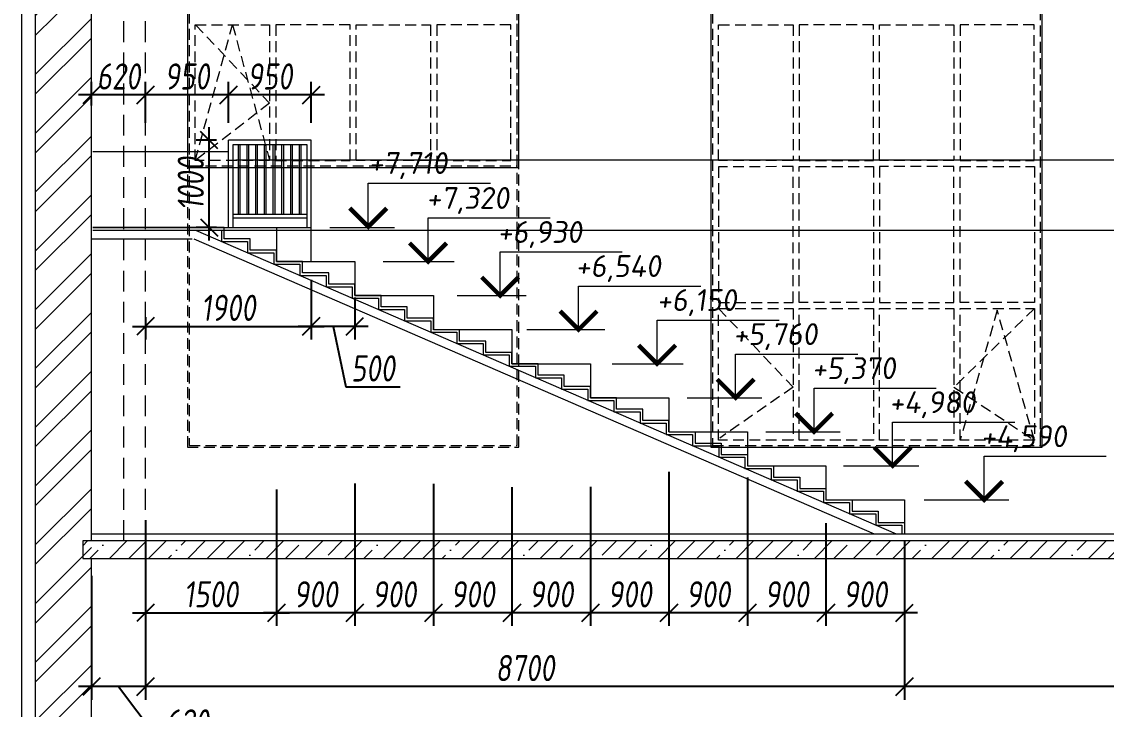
# Model space of a CAD drawing. Header units: millimetres. Extents: x 0 to 9483559, y -180456 to 305735.
# Drawn here: x 605542 to 617976, y 7117 to 14994 of the extents above; entities that cross this region are included whole.
import ezdxf
from ezdxf.enums import TextEntityAlignment as Align

# ---------------------------------------------------------------- set-up
doc = ezdxf.new("R2010")
doc.units = ezdxf.units.MM
for name, pattern in [('01_base$0$DASHED2', [0.375, 0.25, -0.125]), ('CONTI', [0]), ('HIDDEN2', [4.7625, 3.175, -1.5875])]:
    doc.linetypes.add(name, pattern=pattern)
for name, color, linetype in [('EI_DIMS_DETAIL', 7, 'Continuous'), ('PDF _0', 7, 'Continuous'), ('АР_Перегородки кирпич', 34, 'Continuous'), ('ТХ_мебель передв', 251, 'Continuous')]:
    doc.layers.add(name, color=color, linetype=linetype)
doc.layers.add('АР_лестницы', color=7, linetype='Continuous', lineweight=15, true_color=0xff24ff)
for name, color, linetype, lineweight in [('АР_Отметки', 7, 'Continuous', 5), ('АР_Сущ Несущая стена', 250, 'Continuous', 50), ('АР_Штриховка монолит', 29, 'Continuous', 9)]:
    doc.layers.add(name, color=color, linetype=linetype, lineweight=lineweight)
doc.styles.add('GOST 2.304', font='CS_Gost2304.shx')
doc.styles.add('Архитектурный', font='isocpeur.ttf', dxfattribs={"oblique": 8})
doc.styles.add('Архитектурный размер', font='isocpeur.ttf', dxfattribs={"width": 0.8, "oblique": 8})
doc.styles.add('ГОСТ 2.304', font='CS_Gost2304.shx', dxfattribs={"oblique": 10})
doc.dimstyles.new('KK 100', dxfattribs={"dimscale": 100, "dimtxt": 3, "dimasz": 2, "dimexe": 1.5, "dimexo": 2, "dimtad": 1, "dimdec": 0, "dimtxsty": 'GOST 2.304', "dimblk": 'OBLIQUE', "dimcen": 2.5, "dimdle": 1.5, "dimadec": 0, "dimazin": 0, "dimtfac": 1, "dimtdec": 0, "dimtmove": 0, "dimatfit": 3, "dimarcsym": 0})
doc.dimstyles.new('СПДС', dxfattribs={"dimscale": 100, "dimtxt": 2.5, "dimasz": 2.5, "dimexe": 2, "dimexo": 0.625, "dimgap": 1, "dimtad": 1, "dimdec": 0, "dimrnd": 5, "dimtxsty": 'ГОСТ 2.304', "dimblk": 'OBLIQUE', "dimblk1": 'OBLIQUE', "dimblk2": 'OBLIQUE', "dimcen": 2.5, "dimdle": 2, "dimadec": 0, "dimazin": 2, "dimtfac": 0.75, "dimtdec": 4, "dimtmove": 1, "dimatfit": 3, "dimfxl": 1, "dimtfill": 1, "dimtolj": 1, "dimarcsym": 1})

# ---------------------------------------------------------------- blocks, each defined once
blk = doc.blocks.new('BL034')
at = {"color": 0, "linetype": 'ByBlock'}
blk.add_lwpolyline([(0, 0), (0, 500), (1400, 500)], dxfattribs=at)
at = {"color": 0, "linetype": 'ByBlock', "const_width": 50}
blk.add_lwpolyline([(-212, 212), (0, 0), (212, 212)], dxfattribs=at)
at = {"color": 0, "linetype": 'ByBlock', "style": 'Архитектурный размер', "oblique": 8, "width": 0.8, "flags": 4}
blk.add_attdef('NN,NNN', text='', height=250, dxfattribs=at).set_placement((650, 700), align=Align.MIDDLE)
blk = doc.blocks.new('_Oblique')
at = {"color": 0, "linetype": 'ByBlock', "lineweight": -2}
blk.add_line((-0.5, -0.5), (0.5, 0.5), dxfattribs=at)
blk = doc.blocks.new('*D279')
at = {"layer": 'Defpoints', "color": 0, "ltscale": 100, "transparency": 16777216}
for p in [(606962, 11811), (608861, 11811), (608861, 11504)]:
    blk.add_point(p, dxfattribs=at)
at = {"layer": 'ТХ_мебель передв', "color": 0, "lineweight": -2, "ltscale": 100, "transparency": 16777216}
for p, q in [((606962, 11611), (606962, 11354)), ((608861, 11611), (608861, 11354)), ((606812, 11504), (609011, 11504))]:
    blk.add_line(p, q, dxfattribs=at)
at = {"layer": 'ТХ_мебель передв', "color": 0, "lineweight": -2, "ltscale": 100, "transparency": 16777216, "xscale": 200, "yscale": 200, "zscale": 200, "rotation": 180}
blk.add_blockref('_Oblique', (606962, 11504), dxfattribs=at)
at = {"layer": 'ТХ_мебель передв', "color": 0, "lineweight": -2, "ltscale": 100, "transparency": 16777216, "xscale": 200, "yscale": 200, "zscale": 200}
blk.add_blockref('_Oblique', (608861, 11504), dxfattribs=at)
at = {"layer": 'ТХ_мебель передв', "color": 0, "lineweight": 9, "ltscale": 100, "transparency": 16777216, "insert": (607911, 11716), "char_height": 300, "attachment_point": 5, "style": 'Архитектурный размер'}
blk.add_mtext('1900', dxfattribs=at)
blk = doc.blocks.new('*D280')
at = {"layer": 'Defpoints', "color": 0, "ltscale": 100, "transparency": 16777216}
for p in [(607692, 13636), (607974, 13636), (607974, 12636, -950)]:
    blk.add_point(p, dxfattribs=at)
at = {"layer": 'ТХ_мебель передв', "color": 0, "lineweight": -2, "ltscale": 100, "transparency": 16777216}
for p, q in [((607692, 12486), (607692, 13786)), ((607774, 13636), (607542, 13636)), ((607774, 12636), (607542, 12636))]:
    blk.add_line(p, q, dxfattribs=at)
at = {"layer": 'ТХ_мебель передв', "color": 0, "lineweight": -2, "ltscale": 100, "transparency": 16777216, "xscale": 200, "yscale": 200, "zscale": 200}
for p, rotation in [((607692, 13636), 90), ((607692, 12636), 270)]:
    blk.add_blockref('_Oblique', p, dxfattribs=dict(at, rotation=rotation))
at = {"layer": 'ТХ_мебель передв', "color": 0, "lineweight": 9, "ltscale": 100, "transparency": 16777216, "insert": (607480, 13136), "char_height": 300, "attachment_point": 5, "rotation": 90, "style": 'Архитектурный размер'}
blk.add_mtext('1000', dxfattribs=at)
blk = doc.blocks.new('*D281')
at = {"layer": 'Defpoints', "color": 0, "ltscale": 100, "transparency": 16777216}
for p in [(608861, 12236, -950), (609362, 12036), (608861, 11504)]:
    blk.add_point(p, dxfattribs=at)
at = {"layer": 'ТХ_мебель передв', "color": 0, "lineweight": -2, "ltscale": 100, "transparency": 16777216}
for p, q in [((608861, 12036), (608861, 11354)), ((609362, 11836), (609362, 11354)), ((609512, 11504), (608711, 11504)), ((609111, 11504), (609257, 10810)), ((609257, 10810), (609880, 10810))]:
    blk.add_line(p, q, dxfattribs=at)
at = {"layer": 'ТХ_мебель передв', "color": 0, "lineweight": -2, "ltscale": 100, "transparency": 16777216, "xscale": 200, "yscale": 200, "zscale": 200, "rotation": 180}
blk.add_blockref('_Oblique', (608861, 11504), dxfattribs=at)
at = {"layer": 'ТХ_мебель передв', "color": 0, "lineweight": -2, "ltscale": 100, "transparency": 16777216, "xscale": 200, "yscale": 200, "zscale": 200}
blk.add_blockref('_Oblique', (609362, 11504), dxfattribs=at)
at = {"layer": 'ТХ_мебель передв', "color": 0, "lineweight": 9, "ltscale": 100, "transparency": 16777216, "insert": (609569, 11022), "char_height": 300, "attachment_point": 5, "style": 'Архитектурный размер'}
blk.add_mtext('500', dxfattribs=at)
blk = doc.blocks.new('*D282')
at = {"layer": 'Defpoints', "color": 0, "ltscale": 100, "transparency": 16777216}
for p in [(612962, 9838), (612062, 9449, -950), (612062, 8222)]:
    blk.add_point(p, dxfattribs=at)
at = {"layer": 'ТХ_мебель передв', "color": 0, "lineweight": -2, "ltscale": 100, "transparency": 16777216}
for p, q in [((612962, 9638), (612962, 8072)), ((612062, 9249), (612062, 8072)), ((613112, 8222), (611912, 8222))]:
    blk.add_line(p, q, dxfattribs=at)
at = {"layer": 'ТХ_мебель передв', "color": 0, "lineweight": -2, "ltscale": 100, "transparency": 16777216, "xscale": 200, "yscale": 200, "zscale": 200, "rotation": 180}
blk.add_blockref('_Oblique', (612062, 8222), dxfattribs=at)
at = {"layer": 'ТХ_мебель передв', "color": 0, "lineweight": -2, "ltscale": 100, "transparency": 16777216, "xscale": 200, "yscale": 200, "zscale": 200}
blk.add_blockref('_Oblique', (612962, 8222), dxfattribs=at)
at = {"layer": 'ТХ_мебель передв', "color": 0, "lineweight": 9, "ltscale": 100, "transparency": 16777216, "insert": (612512, 8434), "char_height": 300, "attachment_point": 5, "style": 'Архитектурный размер'}
blk.add_mtext('900', dxfattribs=at)
blk = doc.blocks.new('*D283')
at = {"layer": 'Defpoints', "color": 0, "ltscale": 100, "transparency": 16777216}
for p in [(611162, 9860), (612062, 9864), (611162, 8222)]:
    blk.add_point(p, dxfattribs=at)
at = {"layer": 'ТХ_мебель передв', "color": 0, "lineweight": -2, "ltscale": 100, "transparency": 16777216}
for p, q in [((611162, 9660), (611162, 8072)), ((612062, 9664), (612062, 8072)), ((612212, 8222), (611012, 8222))]:
    blk.add_line(p, q, dxfattribs=at)
at = {"layer": 'ТХ_мебель передв', "color": 0, "lineweight": -2, "ltscale": 100, "transparency": 16777216, "xscale": 200, "yscale": 200, "zscale": 200, "rotation": 180}
blk.add_blockref('_Oblique', (611162, 8222), dxfattribs=at)
at = {"layer": 'ТХ_мебель передв', "color": 0, "lineweight": -2, "ltscale": 100, "transparency": 16777216, "xscale": 200, "yscale": 200, "zscale": 200}
blk.add_blockref('_Oblique', (612062, 8222), dxfattribs=at)
at = {"layer": 'ТХ_мебель передв', "color": 0, "lineweight": 9, "ltscale": 100, "transparency": 16777216, "insert": (611612, 8434), "char_height": 300, "attachment_point": 5, "style": 'Архитектурный размер'}
blk.add_mtext('900', dxfattribs=at)
blk = doc.blocks.new('*D284')
at = {"layer": 'Defpoints', "color": 0, "ltscale": 100, "transparency": 16777216}
for p in [(610262, 9901, -1900), (611162, 9860), (610262, 8222)]:
    blk.add_point(p, dxfattribs=at)
at = {"layer": 'ТХ_мебель передв', "color": 0, "lineweight": -2, "ltscale": 100, "transparency": 16777216}
for p, q in [((610262, 9701), (610262, 8072)), ((611162, 9660), (611162, 8072)), ((611312, 8222), (610112, 8222))]:
    blk.add_line(p, q, dxfattribs=at)
at = {"layer": 'ТХ_мебель передв', "color": 0, "lineweight": -2, "ltscale": 100, "transparency": 16777216, "xscale": 200, "yscale": 200, "zscale": 200, "rotation": 180}
blk.add_blockref('_Oblique', (610262, 8222), dxfattribs=at)
at = {"layer": 'ТХ_мебель передв', "color": 0, "lineweight": -2, "ltscale": 100, "transparency": 16777216, "xscale": 200, "yscale": 200, "zscale": 200}
blk.add_blockref('_Oblique', (611162, 8222), dxfattribs=at)
at = {"layer": 'ТХ_мебель передв', "color": 0, "lineweight": 9, "ltscale": 100, "transparency": 16777216, "insert": (610712, 8434), "char_height": 300, "attachment_point": 5, "style": 'Архитектурный размер'}
blk.add_mtext('900', dxfattribs=at)
blk = doc.blocks.new('*D285')
at = {"layer": 'Defpoints', "color": 0, "ltscale": 100, "transparency": 16777216}
for p in [(610262, 9901, -1900), (609362, 9449, -950), (609362, 8222)]:
    blk.add_point(p, dxfattribs=at)
at = {"layer": 'ТХ_мебель передв', "color": 0, "lineweight": -2, "ltscale": 100, "transparency": 16777216}
for p, q in [((610262, 9701), (610262, 8072)), ((609362, 9249), (609362, 8072)), ((610412, 8222), (609212, 8222))]:
    blk.add_line(p, q, dxfattribs=at)
at = {"layer": 'ТХ_мебель передв', "color": 0, "lineweight": -2, "ltscale": 100, "transparency": 16777216, "xscale": 200, "yscale": 200, "zscale": 200, "rotation": 180}
blk.add_blockref('_Oblique', (609362, 8222), dxfattribs=at)
at = {"layer": 'ТХ_мебель передв', "color": 0, "lineweight": -2, "ltscale": 100, "transparency": 16777216, "xscale": 200, "yscale": 200, "zscale": 200}
blk.add_blockref('_Oblique', (610262, 8222), dxfattribs=at)
at = {"layer": 'ТХ_мебель передв', "color": 0, "lineweight": 9, "ltscale": 100, "transparency": 16777216, "insert": (609812, 8434), "char_height": 300, "attachment_point": 5, "style": 'Архитектурный размер'}
blk.add_mtext('900', dxfattribs=at)
blk = doc.blocks.new('*D286')
at = {"layer": 'Defpoints', "color": 0, "ltscale": 100, "transparency": 16777216}
for p in [(608462, 9833, -1900), (609362, 9904, -1900), (608462, 8222)]:
    blk.add_point(p, dxfattribs=at)
at = {"layer": 'ТХ_мебель передв', "color": 0, "lineweight": -2, "ltscale": 100, "transparency": 16777216}
for p, q in [((609362, 9704), (609362, 8072)), ((608462, 9633), (608462, 8072)), ((609512, 8222), (608312, 8222))]:
    blk.add_line(p, q, dxfattribs=at)
at = {"layer": 'ТХ_мебель передв', "color": 0, "lineweight": -2, "ltscale": 100, "transparency": 16777216, "xscale": 200, "yscale": 200, "zscale": 200, "rotation": 180}
blk.add_blockref('_Oblique', (608462, 8222), dxfattribs=at)
at = {"layer": 'ТХ_мебель передв', "color": 0, "lineweight": -2, "ltscale": 100, "transparency": 16777216, "xscale": 200, "yscale": 200, "zscale": 200}
blk.add_blockref('_Oblique', (609362, 8222), dxfattribs=at)
at = {"layer": 'ТХ_мебель передв', "color": 0, "lineweight": 9, "ltscale": 100, "transparency": 16777216, "insert": (608912, 8434), "char_height": 300, "attachment_point": 5, "style": 'Архитектурный размер'}
blk.add_mtext('900', dxfattribs=at)
blk = doc.blocks.new('*D263')
at = {"layer": 'Defpoints', "color": 0, "ltscale": 100, "transparency": 16777216}
for p in [(612962, 10038, -950), (613862, 9971, -950), (612962, 8222)]:
    blk.add_point(p, dxfattribs=at)
at = {"layer": 'ТХ_мебель передв', "color": 0, "lineweight": -2, "ltscale": 100, "transparency": 16777216}
for p, q in [((612962, 9838), (612962, 8072)), ((613862, 9771), (613862, 8072)), ((614012, 8222), (612812, 8222))]:
    blk.add_line(p, q, dxfattribs=at)
at = {"layer": 'ТХ_мебель передв', "color": 0, "lineweight": -2, "ltscale": 100, "transparency": 16777216, "xscale": 200, "yscale": 200, "zscale": 200, "rotation": 180}
blk.add_blockref('_Oblique', (612962, 8222), dxfattribs=at)
at = {"layer": 'ТХ_мебель передв', "color": 0, "lineweight": -2, "ltscale": 100, "transparency": 16777216, "xscale": 200, "yscale": 200, "zscale": 200}
blk.add_blockref('_Oblique', (613862, 8222), dxfattribs=at)
at = {"layer": 'ТХ_мебель передв', "color": 0, "lineweight": 9, "ltscale": 100, "transparency": 16777216, "insert": (613412, 8434), "char_height": 300, "attachment_point": 5, "style": 'Архитектурный размер'}
blk.add_mtext('900', dxfattribs=at)
blk = doc.blocks.new('*D264')
at = {"layer": 'Defpoints', "color": 0, "ltscale": 100, "transparency": 16777216}
for p in [(613862, 9449, -950), (614762, 9249), (613862, 8222)]:
    blk.add_point(p, dxfattribs=at)
at = {"layer": 'ТХ_мебель передв', "color": 0, "lineweight": -2, "ltscale": 100, "transparency": 16777216}
for p, q in [((613862, 9249), (613862, 8072)), ((614762, 9049), (614762, 8072)), ((614912, 8222), (613712, 8222))]:
    blk.add_line(p, q, dxfattribs=at)
at = {"layer": 'ТХ_мебель передв', "color": 0, "lineweight": -2, "ltscale": 100, "transparency": 16777216, "xscale": 200, "yscale": 200, "zscale": 200, "rotation": 180}
blk.add_blockref('_Oblique', (613862, 8222), dxfattribs=at)
at = {"layer": 'ТХ_мебель передв', "color": 0, "lineweight": -2, "ltscale": 100, "transparency": 16777216, "xscale": 200, "yscale": 200, "zscale": 200}
blk.add_blockref('_Oblique', (614762, 8222), dxfattribs=at)
at = {"layer": 'ТХ_мебель передв', "color": 0, "lineweight": 9, "ltscale": 100, "transparency": 16777216, "insert": (614312, 8434), "char_height": 300, "attachment_point": 5, "style": 'Архитектурный размер'}
blk.add_mtext('900', dxfattribs=at)
blk = doc.blocks.new('*D265')
at = {"layer": 'Defpoints', "color": 0, "ltscale": 100, "transparency": 16777216}
for p in [(614762, 9449, -950), (615662, 9256, -950), (614762, 8222)]:
    blk.add_point(p, dxfattribs=at)
at = {"layer": 'ТХ_мебель передв', "color": 0, "lineweight": -2, "ltscale": 100, "transparency": 16777216}
for p, q in [((614762, 9249), (614762, 8072)), ((615662, 9056), (615662, 8072)), ((615812, 8222), (614612, 8222))]:
    blk.add_line(p, q, dxfattribs=at)
at = {"layer": 'ТХ_мебель передв', "color": 0, "lineweight": -2, "ltscale": 100, "transparency": 16777216, "xscale": 200, "yscale": 200, "zscale": 200, "rotation": 180}
blk.add_blockref('_Oblique', (614762, 8222), dxfattribs=at)
at = {"layer": 'ТХ_мебель передв', "color": 0, "lineweight": -2, "ltscale": 100, "transparency": 16777216, "xscale": 200, "yscale": 200, "zscale": 200}
blk.add_blockref('_Oblique', (615662, 8222), dxfattribs=at)
at = {"layer": 'ТХ_мебель передв', "color": 0, "lineweight": 9, "ltscale": 100, "transparency": 16777216, "insert": (615212, 8434), "char_height": 300, "attachment_point": 5, "style": 'Архитектурный размер'}
blk.add_mtext('900', dxfattribs=at)
blk = doc.blocks.new('*D266')
at = {"layer": 'Defpoints', "color": 0, "ltscale": 100, "transparency": 16777216}
for p in [(608462, 9833), (606962, 9484), (608462, 8222)]:
    blk.add_point(p, dxfattribs=at)
at = {"layer": 'ТХ_мебель передв', "color": 0, "lineweight": -2, "ltscale": 100, "transparency": 16777216}
for p, q in [((608462, 9633), (608462, 8072)), ((606962, 9284), (606962, 8072)), ((606812, 8222), (608612, 8222))]:
    blk.add_line(p, q, dxfattribs=at)
at = {"layer": 'ТХ_мебель передв', "color": 0, "lineweight": -2, "ltscale": 100, "transparency": 16777216, "xscale": 200, "yscale": 200, "zscale": 200, "rotation": 180}
blk.add_blockref('_Oblique', (606962, 8222), dxfattribs=at)
at = {"layer": 'ТХ_мебель передв', "color": 0, "lineweight": -2, "ltscale": 100, "transparency": 16777216, "xscale": 200, "yscale": 200, "zscale": 200}
blk.add_blockref('_Oblique', (608462, 8222), dxfattribs=at)
at = {"layer": 'ТХ_мебель передв', "color": 0, "lineweight": 9, "ltscale": 100, "transparency": 16777216, "insert": (607712, 8434), "char_height": 300, "attachment_point": 5, "style": 'Архитектурный размер'}
blk.add_mtext('1500', dxfattribs=at)
blk = doc.blocks.new('*D267')
at = {"layer": 'Defpoints', "color": 0, "ltscale": 100, "transparency": 16777216}
for p in [(606962, 7819), (615662, 7819), (606962, 7376)]:
    blk.add_point(p, dxfattribs=at)
at = {"layer": 'ТХ_мебель передв', "color": 0, "lineweight": -2, "ltscale": 100, "transparency": 16777216}
for p, q in [((606962, 7619), (606962, 7226)), ((615662, 7619), (615662, 7226)), ((615812, 7376), (606812, 7376))]:
    blk.add_line(p, q, dxfattribs=at)
at = {"layer": 'ТХ_мебель передв', "color": 0, "lineweight": -2, "ltscale": 100, "transparency": 16777216, "xscale": 200, "yscale": 200, "zscale": 200, "rotation": 180}
blk.add_blockref('_Oblique', (606962, 7376), dxfattribs=at)
at = {"layer": 'ТХ_мебель передв', "color": 0, "lineweight": -2, "ltscale": 100, "transparency": 16777216, "xscale": 200, "yscale": 200, "zscale": 200}
blk.add_blockref('_Oblique', (615662, 7376), dxfattribs=at)
at = {"layer": 'ТХ_мебель передв', "color": 0, "lineweight": 9, "ltscale": 100, "transparency": 16777216, "insert": (611312, 7589), "char_height": 300, "attachment_point": 5, "style": 'Архитектурный размер'}
blk.add_mtext('8700', dxfattribs=at)
blk = doc.blocks.new('*D259')
at = {"layer": 'Defpoints', "color": 0, "ltscale": 100, "transparency": 16777216}
for p in [(607912, 14155), (607912, 13636, 950), (608862, 13636, 950)]:
    blk.add_point(p, dxfattribs=at)
at = {"layer": 'ТХ_мебель передв', "color": 0, "lineweight": -2, "ltscale": 100, "transparency": 16777216}
for p, q in [((607912, 13836), (607912, 14305)), ((608862, 13836), (608862, 14305)), ((609012, 14155), (607762, 14155))]:
    blk.add_line(p, q, dxfattribs=at)
at = {"layer": 'ТХ_мебель передв', "color": 0, "lineweight": -2, "ltscale": 100, "transparency": 16777216, "xscale": 200, "yscale": 200, "zscale": 200, "rotation": 180}
blk.add_blockref('_Oblique', (607912, 14155), dxfattribs=at)
at = {"layer": 'ТХ_мебель передв', "color": 0, "lineweight": -2, "ltscale": 100, "transparency": 16777216, "xscale": 200, "yscale": 200, "zscale": 200}
blk.add_blockref('_Oblique', (608862, 14155), dxfattribs=at)
at = {"layer": 'ТХ_мебель передв', "color": 0, "lineweight": 9, "ltscale": 100, "transparency": 16777216, "insert": (608387, 14367), "char_height": 300, "attachment_point": 5, "style": 'Архитектурный размер'}
blk.add_mtext('950', dxfattribs=at)
blk = doc.blocks.new('*D269')
at = {"layer": 'Defpoints', "color": 0, "ltscale": 100, "transparency": 16777216}
for p in [(615662, 8653, 950), (630057, 8537), (615662, 7376)]:
    blk.add_point(p, dxfattribs=at)
at = {"layer": 'ТХ_мебель передв', "color": 0, "lineweight": -2, "ltscale": 100, "transparency": 16777216}
for p, q in [((615662, 8453), (615662, 7226)), ((630057, 8337), (630057, 7226)), ((630207, 7376), (615512, 7376))]:
    blk.add_line(p, q, dxfattribs=at)
at = {"layer": 'ТХ_мебель передв', "color": 0, "lineweight": -2, "ltscale": 100, "transparency": 16777216, "xscale": 200, "yscale": 200, "zscale": 200, "rotation": 180}
blk.add_blockref('_Oblique', (615662, 7376), dxfattribs=at)
at = {"layer": 'ТХ_мебель передв', "color": 0, "lineweight": -2, "ltscale": 100, "transparency": 16777216, "xscale": 200, "yscale": 200, "zscale": 200}
blk.add_blockref('_Oblique', (630057, 7376), dxfattribs=at)
at = {"layer": 'ТХ_мебель передв', "color": 0, "lineweight": 9, "ltscale": 100, "transparency": 16777216, "insert": (622859, 7589), "char_height": 300, "attachment_point": 5, "style": 'Архитектурный размер'}
blk.add_mtext('14395', dxfattribs=at)
blk = doc.blocks.new('*D270')
at = {"layer": 'Defpoints', "color": 0, "ltscale": 100, "transparency": 16777216}
for p in [(606962, 14155), (606962, 13636, 950), (607912, 13636, 950)]:
    blk.add_point(p, dxfattribs=at)
at = {"layer": 'ТХ_мебель передв', "color": 0, "lineweight": -2, "ltscale": 100, "transparency": 16777216}
for p, q in [((606962, 13836), (606962, 14305)), ((607912, 13836), (607912, 14305)), ((608062, 14155), (606812, 14155))]:
    blk.add_line(p, q, dxfattribs=at)
at = {"layer": 'ТХ_мебель передв', "color": 0, "lineweight": -2, "ltscale": 100, "transparency": 16777216, "xscale": 200, "yscale": 200, "zscale": 200, "rotation": 180}
blk.add_blockref('_Oblique', (606962, 14155), dxfattribs=at)
at = {"layer": 'ТХ_мебель передв', "color": 0, "lineweight": -2, "ltscale": 100, "transparency": 16777216, "xscale": 200, "yscale": 200, "zscale": 200}
blk.add_blockref('_Oblique', (607912, 14155), dxfattribs=at)
at = {"layer": 'ТХ_мебель передв', "color": 0, "lineweight": 9, "ltscale": 100, "transparency": 16777216, "insert": (607437, 14367), "char_height": 300, "attachment_point": 5, "style": 'Архитектурный размер'}
blk.add_mtext('950', dxfattribs=at)
blk = doc.blocks.new('*D260')
at = {"layer": 'Defpoints', "color": 0, "ltscale": 100, "transparency": 16777216}
for p in [(606342, 8846), (606962, 8846), (606342, 7376)]:
    blk.add_point(p, dxfattribs=at)
at = {"layer": 'ТХ_мебель передв', "color": 0, "lineweight": -2, "ltscale": 100, "transparency": 16777216}
for p, q in [((606342, 8646), (606342, 7226)), ((606962, 8646), (606962, 7226)), ((607112, 7376), (606192, 7376)), ((606652, 7376), (607126, 6753)), ((607126, 6753), (607749, 6753))]:
    blk.add_line(p, q, dxfattribs=at)
at = {"layer": 'ТХ_мебель передв', "color": 0, "lineweight": -2, "ltscale": 100, "transparency": 16777216, "xscale": 200, "yscale": 200, "zscale": 200, "rotation": 180}
blk.add_blockref('_Oblique', (606342, 7376), dxfattribs=at)
at = {"layer": 'ТХ_мебель передв', "color": 0, "lineweight": -2, "ltscale": 100, "transparency": 16777216, "xscale": 200, "yscale": 200, "zscale": 200}
blk.add_blockref('_Oblique', (606962, 7376), dxfattribs=at)
at = {"layer": 'ТХ_мебель передв', "color": 0, "lineweight": 9, "ltscale": 100, "transparency": 16777216, "insert": (607438, 6966), "char_height": 300, "attachment_point": 5, "style": 'Архитектурный размер'}
blk.add_mtext('620', dxfattribs=at)
blk = doc.blocks.new('*D261')
at = {"layer": 'Defpoints', "color": 0, "ltscale": 100, "transparency": 16777216}
for p in [(606342, 14155), (606342, 13836), (606962, 13836, -950)]:
    blk.add_point(p, dxfattribs=at)
at = {"layer": 'ТХ_мебель передв', "color": 0, "lineweight": -2, "ltscale": 100, "transparency": 16777216}
for p, q in [((606342, 14036), (606342, 14305)), ((606962, 14036), (606962, 14305)), ((607112, 14155), (606192, 14155))]:
    blk.add_line(p, q, dxfattribs=at)
at = {"layer": 'ТХ_мебель передв', "color": 0, "lineweight": -2, "ltscale": 100, "transparency": 16777216, "xscale": 200, "yscale": 200, "zscale": 200, "rotation": 180}
blk.add_blockref('_Oblique', (606342, 14155), dxfattribs=at)
at = {"layer": 'ТХ_мебель передв', "color": 0, "lineweight": -2, "ltscale": 100, "transparency": 16777216, "xscale": 200, "yscale": 200, "zscale": 200}
blk.add_blockref('_Oblique', (606962, 14155), dxfattribs=at)
at = {"layer": 'ТХ_мебель передв', "color": 0, "lineweight": 9, "ltscale": 100, "transparency": 16777216, "insert": (606652, 14367), "char_height": 300, "attachment_point": 5, "style": 'Архитектурный размер'}
blk.add_mtext('620', dxfattribs=at)
blk = doc.blocks.new('*D272')
at = {"layer": 'Defpoints', "color": 0, "ltscale": 100, "transparency": 16777216}
for p in [(629960, 14368), (625079, 11168), (615200, 10275, -1900), (615200, 10275, -1900), (630057, 10275)]:
    blk.add_point(p, dxfattribs=at)
at = {"layer": 'EI_DIMS_DETAIL', "color": 0, "lineweight": -2, "ltscale": 100, "transparency": 16777216}
blk.add_arc((615200, 10275), 9919, 0, 15.4978, dxfattribs=at)
at = {"layer": 'EI_DIMS_DETAIL', "color": 0, "lineweight": -2, "ltscale": 100, "transparency": 16777216, "xscale": 250, "yscale": 250, "zscale": 250}
for p, rotation in [((624758, 12925), 105.4977535581563), ((625119, 10275), 270)]:
    blk.add_blockref('_Oblique', p, dxfattribs=dict(at, rotation=rotation))
at = {"layer": 'EI_DIMS_DETAIL', "color": 0, "lineweight": 9, "ltscale": 100, "transparency": 16777216, "insert": (625251, 11643), "char_height": 250, "attachment_point": 5, "rotation": 277.7489, "style": 'ГОСТ 2.304', "bg_fill": 3, "box_fill_scale": 1.1, "bg_fill_color": 256, "bg_fill_true_color": 13158600, "bg_fill_transparency": 0}
blk.add_mtext('\\A1;15°', dxfattribs=at)
blk = doc.blocks.new('АР разрез')
at = {"layer": 'АР_Перегородки кирпич', "lineweight": 9, "ltscale": 500, "true_color": 0x000000, "transparency": 33554610}
h = blk.add_hatch(dxfattribs=at)
h.set_pattern_fill('ANSI32', color=18, scale=50)
h.set_pattern_definition([(45, (272920, -290776), (-336.7596, 336.7596), []), (45, (273144.5, -290776), (-336.7596, 336.7596), [])])
edge = h.paths.add_edge_path()
edge.add_line((606341.7, 18765.6), (606341.7, 3978.2))
edge.add_line((606341.7, 3978.2), (605701.7, 3978.1))
edge.add_line((605701.7, 3978.1), (605701.7, 18765.6))
edge.add_line((605701.7, 18765.6), (606341.7, 18765.7))
at = {"layer": 'АР_Штриховка монолит', "lineweight": 9, "ltscale": 10}
h = blk.add_hatch(dxfattribs=at)
h.set_pattern_fill('ANSI35', color=256, scale=50)
h.set_pattern_definition([(45, (272800, -290776.02), (-224.5064, 224.5064), []), (45, (273024.5, -290776.02), (-224.5064, 224.5064), [396.875, -79.375, 0, -79.375])])
h.paths.add_polyline_path([(630536.5, 9046.1), (606241.6, 9046), (606241.7, 8846.1), (617681.8, 8846), (617719.1, 8846.1), (630534.1, 8846.1)])
at = {"lineweight": 9, "ltscale": 100}
blk.add_line((607831.7, 12605.9, 1900), (630056.5, 12605.9), dxfattribs=at)
at = {"linetype": '01_base$0$DASHED2', "lineweight": 9, "ltscale": 500}
for points in [[(611241.5, 16619.6), (607441.5, 16619.6), (607441.5, 10118.1), (611241.5, 10118.1)], [(611221.5, 16599.6), (607461.5, 16599.6), (607461.5, 13343.8), (611221.5, 13343.8)], [(611221.5, 16599.6), (607461.5, 16599.6), (607461.5, 10138.1), (611221.5, 10138.1)], [(608384, 13403.8), (607531.5, 13403.8), (607531.5, 14959.2), (608384, 14959.2)], [(609306.5, 13403.8), (609306.5, 14959.2), (608454, 14959.2), (608454, 13403.8)], [(609376.5, 13403.8), (609376.5, 14959.2), (610229, 14959.2), (610229, 13403.8)], [(610299, 13403.8), (611149.3, 13403.8), (611149.3, 14959.2), (610299, 14959.2)]]:
    blk.add_lwpolyline(points, close=True, dxfattribs=at)
at = {"linetype": '01_base$0$DASHED2', "lineweight": 9, "ltscale": 500, "elevation": -0.2}
for points in [[(617221.5, 16599.6), (613461.5, 16599.6), (613461.5, 10138.1), (617221.5, 10138.1)], [(614384, 13403.8), (613531.5, 13403.8), (613531.5, 14959.2), (614384, 14959.2)], [(615306.5, 13403.8), (615306.5, 14959.2), (614454, 14959.2), (614454, 13403.8)], [(615376.5, 13403.8), (615376.5, 14959.2), (616229, 14959.2), (616229, 13403.8)], [(616299, 13403.8), (617149.3, 13403.8), (617149.3, 14959.2), (616299, 14959.2)], [(614384, 13333.8), (613530.3, 13332.3), (613530.3, 11777), (614384, 11778.4)], [(615306.5, 13333.8), (615306.5, 11778.4), (614454, 11778.4), (614454, 13333.8)], [(615376.5, 13333.8), (615376.5, 11778.4), (616229, 11778.4), (616229, 13333.8)], [(616299, 13333.8), (617151.5, 13333.8), (617151.5, 11778.4), (616299, 11778.4)], [(614384, 10198.1), (613531.5, 10198.1), (613531.5, 11708.4), (614384, 11708.4)], [(614454, 11708.4), (615306.5, 11708.4), (615306.5, 10198.1), (614454, 10198.1)], [(615376.5, 11708.4), (616229, 11708.4), (616229, 10198.1), (615376.5, 10198.1)], [(616299, 11708.4), (617151.5, 11708.4), (617151.5, 10198.1), (616299, 10198.1)]]:
    blk.add_lwpolyline(points, close=True, dxfattribs=at)
at = {"linetype": '01_base$0$DASHED2', "lineweight": 9, "ltscale": 500}
blk.add_lwpolyline([(607535.3, 14959.2), (608384, 14059), (607531.5, 13403.8), (607957.8, 14959.2), (608384, 13403.8)], dxfattribs=at)
at = {"lineweight": 9, "ltscale": 100, "elevation": -950}
blk.add_lwpolyline([(606358, 13505.9), (607911.7, 13505.9)], dxfattribs=at)
at = {"linetype": '01_base$0$DASHED2', "lineweight": 9, "ltscale": 500, "elevation": -0.2}
for points in [[(613531.5, 11708.4), (614384, 10805.8), (613543.8, 10224.7)], [(617151.5, 11708.4), (616229, 10807.3), (617151.5, 10198.1), (616725.3, 11688.4), (616299, 10198.1)]]:
    blk.add_lwpolyline(points, dxfattribs=at)
at = {"layer": 'PDF _0', "linetype": 'ByBlock', "lineweight": 9, "ltscale": 50}
blk.add_lwpolyline([(611241.5, 16618.1), (607441.5, 16618.1), (607441.5, 13323.8), (611241.5, 13323.8)], close=True, dxfattribs=at)
at = {"layer": 'PDF _0', "linetype": 'ByBlock', "lineweight": 9, "ltscale": 50, "elevation": -0.2}
blk.add_lwpolyline([(617241.5, 16618.1), (613441.5, 16618.1), (613441.5, 10118.1), (617241.5, 10118.1)], close=True, dxfattribs=at)
at = {"layer": 'АР_лестницы', "color": 18, "linetype": 'HIDDEN2', "lineweight": 9, "ltscale": 75, "true_color": 0x000000}
for p, q in [((606711.7, 9046.1), (606711.7, 17326.1)), ((606961.7, 9046.1), (606961.7, 17326.1))]:
    blk.add_line(p, q, dxfattribs=at)
at = {"layer": 'АР_лестницы', "color": 18, "linetype": 'CONTI', "lineweight": 9, "ltscale": 10, "true_color": 0x000000}
for p, q in [((607534.7, 12605.9, 1900), (615564.8, 9126.1)), ((606341.7, 12506.1, -7261.1), (607497.2, 12506.1, -950)), ((607513.6, 12506.1), (615313.3, 9126.1))]:
    blk.add_line(p, q, dxfattribs=at)
at = {"layer": 'АР_лестницы', "color": 18, "linetype": 'Continuous', "lineweight": 9, "ltscale": 50, "true_color": 0x000000, "elevation": -1900}
blk.add_lwpolyline([(606358, 12636.2), (607561.7, 12636.2), (607561.7, 12636.2), (608461.7, 12636.2), (608461.7, 12246.2), (609361.7, 12246.2), (609361.7, 11856.2), (610261.7, 11856.1), (610261.7, 11466.1), (611161.7, 11466.1), (611161.7, 11076.1), (612061.7, 11076.1), (612061.7, 10686.1), (612961.7, 10686.1), (612961.7, 10296.1)], dxfattribs=at)
at = {"layer": 'АР_лестницы', "color": 18, "linetype": 'CONTI', "lineweight": 9, "ltscale": 10, "true_color": 0x000000}
for points in [[(612961.7, 10295.9), (612961.7, 10425.9), (612661.7, 10425.9), (612661.7, 10555.9), (612361.7, 10555.9), (612361.7, 10685.9), (612061.7, 10685.9), (612061.7, 10815.9), (611761.7, 10815.9), (611761.7, 10945.9), (611461.7, 10945.9), (611461.7, 11075.9), (611161.7, 11075.9), (611161.7, 11205.9), (610861.7, 11205.9), (610861.7, 11335.9), (610561.7, 11335.9), (610561.7, 11465.9), (610261.7, 11465.9), (610261.7, 11596.1), (609961.7, 11596.1), (609961.7, 11726.1), (609661.7, 11726.1), (609661.7, 11856.1), (609361.7, 11856.1), (609361.7, 11986.1), (609061.7, 11986.1), (609061.7, 12116.1), (608761.7, 12116.1), (608761.7, 12246.1), (608461.7, 12246.1), (608461.7, 12376.1), (608161.7, 12376.1), (608161.7, 12506.1), (607861.7, 12506.1), (607861.7, 12636.1), (607561.7, 12636.1), (607561.7, 12636.1), (606358, 12636.1)], [(610531.7, 11305.9), (610831.7, 11305.9), (610831.7, 11175.9), (611131.7, 11175.9), (611131.7, 11045.9), (611431.7, 11045.9), (611431.7, 10915.9), (611731.7, 10915.9), (611731.7, 10785.9), (612031.7, 10785.9), (612031.7, 10655.9), (612331.7, 10655.9), (612331.7, 10525.9), (612631.7, 10525.9), (612631.7, 10395.9), (612931.7, 10395.9), (612931.7, 10265.9), (613231.7, 10265.9), (613231.7, 10165.9)], [(612961.7, 10295.9), (613261.7, 10295.9), (613261.7, 10165.9), (613561.7, 10165.9), (613561.7, 10035.9), (613861.7, 10035.9), (613861.7, 9905.9), (614161.7, 9905.9), (614161.7, 9775.9), (614461.7, 9775.9), (614461.7, 9645.9), (614761.7, 9645.9), (614761.7, 9515.9), (615061.7, 9515.9), (615061.7, 9385.9), (615361.7, 9385.9), (615361.7, 9255.9), (615661.7, 9255.9), (615661.7, 9125.9), (615661.7, 9125.9), (615661.7, 9125.9)], [(612961.7, 10265.9), (613231.7, 10265.9), (613231.7, 10135.9), (613531.7, 10135.9), (613531.7, 10005.9), (613831.7, 10005.9), (613831.7, 9875.9), (614131.7, 9875.9), (614131.7, 9745.9), (614431.7, 9745.9), (614431.7, 9615.9), (614731.7, 9615.9), (614731.7, 9485.9), (615031.7, 9485.9), (615031.7, 9355.9), (615331.7, 9355.9), (615331.7, 9225.9), (615631.7, 9225.9), (615631.7, 9125.9)]]:
    blk.add_lwpolyline(points, dxfattribs=at)
at = {"layer": 'АР_лестницы', "color": 18, "linetype": 'CONTI', "lineweight": 9, "ltscale": 10, "true_color": 0x000000, "elevation": 1900}
blk.add_lwpolyline([(606358, 12605.9), (607831.7, 12605.9), (607831.7, 12475.9), (608131.7, 12475.9), (608131.7, 12345.9), (608431.7, 12345.9), (608431.7, 12215.9), (608731.7, 12215.9), (608731.7, 12085.9), (609031.7, 12085.9), (609031.7, 11955.9), (609331.7, 11955.9), (609331.7, 11825.9), (609631.7, 11825.9), (609631.7, 11695.9), (609931.7, 11695.9), (609931.7, 11565.9), (610231.7, 11565.9), (610231.7, 11435.8), (610531.7, 11435.8), (610531.7, 11307)], dxfattribs=at)
at = {"layer": 'АР_лестницы', "color": 18, "linetype": 'Continuous', "lineweight": 9, "ltscale": 50, "true_color": 0x000000}
blk.add_lwpolyline([(612961.7, 10296.1), (613861.7, 10296.1), (613861.7, 9906.2), (614761.7, 9906.1), (614761.7, 9516.2), (615661.7, 9516.1), (615661.7, 9126.2)], dxfattribs=at)
at = {"layer": 'АР_Отметки', "color": 18, "lineweight": 9, "true_color": 0x000000}
for p, q in [((609075.1, 12636.1, -1900), (609814.3, 12636.1, -1900)), ((609685.9, 12246.2, -1900), (610499.5, 12246.2, -1900)), ((610532, 11856.1, -1900), (611325.1, 11856.1, -1900)), ((611332.8, 11466.1, -1900), (612225.1, 11466.1, -1900)), ((612310.9, 11076.1, -1900), (613125.1, 11076.1, -1900)), ((613171.2, 10686.1, -1900), (614025.1, 10686.1, -1900)), ((614072.1, 10296.1), (614925.1, 10296.1)), ((614962.6, 9906.1), (615825.1, 9906.1)), ((615888.7, 9516.1, -950), (616857.7, 9516.1, -950))]:
    blk.add_line(p, q, dxfattribs=at)
at = {"layer": 'АР_Сущ Несущая стена', "lineweight": 9, "ltscale": 50}
for p, q in [((606341.7, 9126.1), (630056.5, 9126.1)), ((606341.7, 8846.1), (629736.5, 8846.1))]:
    blk.add_line(p, q, dxfattribs=at)
for points in [[(605541.7, 18765.6), (630536.5, 18765.6), (630536.5, 3978.1), (605541.7, 3978.1)], [(606241.7, 8846.1), (630536.5, 8846.1), (630536.5, 9046.1), (606241.7, 9046.1)]]:
    blk.add_lwpolyline(points, close=True, dxfattribs=at)
for points in [[(605701.7, 3978.1), (605701.7, 18765.6)], [(606341.7, 9046.1), (606341.7, 17326.1)], [(630056.5, 8846.1), (630056.5, 3978.1), (606341.7, 3978.1), (606341.7, 8846.1)]]:
    blk.add_lwpolyline(points, dxfattribs=at)
at = {"layer": 'ТХ_мебель передв', "lineweight": 9, "ltscale": 100}
for p, q in [((608861.7, 13636.1), (607911.7, 13636.1)), ((607911.7, 12636.1, -1557.4), (607911.7, 13636.1)), ((608026.5, 12786.1), (608026.5, 13586.1)), ((608042.5, 13586.1), (608042.5, 12786.1)), ((608126.5, 12786.1), (608126.5, 13586.1)), ((608142.5, 13586.1), (608142.5, 12786.1)), ((608226.1, 12786.1), (608226.1, 13586.1)), ((608242.1, 13586.1), (608242.1, 12786.1)), ((608326.1, 12786.1), (608326.1, 13586.1)), ((608342.1, 13586.1), (608342.1, 12786.1)), ((608426.1, 12786.1), (608426.1, 13586.1)), ((608442.1, 13586.1), (608442.1, 12786.1)), ((608525.6, 12786.1), (608525.6, 13586.1)), ((608541.6, 13586.1), (608541.6, 12786.1)), ((608625.6, 12786.1), (608625.6, 13586.1)), ((608641.6, 13586.1), (608641.6, 12786.1)), ((608725.6, 12786.1), (608725.6, 13586.1)), ((608741.6, 13586.1), (608741.6, 12786.1)), ((608861.7, 12636.1), (608861.7, 13636.1)), ((608811.7, 12786.1), (607964.6, 12786.1)), ((607964.6, 12748.1), (608811.7, 12748.1)), ((606358, 12636.2, -2503.7), (608861.7, 12636.1)), ((608861.7, 12246.1, -950), (608861.7, 12636.1))]:
    blk.add_line(p, q, dxfattribs=at)
blk.add_lwpolyline([(607964.8, 12636.1), (607964.6, 12636.1), (607964.6, 13586), (608811.7, 13586.1), (608811.7, 12636.1)], dxfattribs=at)
at = {"layer": 'АР_Отметки', "color": 18, "lineweight": 9, "true_color": 0x000000}
ref = blk.add_blockref('BL034', (609515, 12646, -1900), dxfattribs=at)
ref.add_attrib('NN,NNN', '+7,710', dxfattribs={"layer": '0', "color": 0, "linetype": 'ByBlock', "height": 250, "style": 'Архитектурный', "oblique": 8, "flags": 4}).set_placement((609971.7, 13346, -1900), align=Align.MIDDLE)
ref = blk.add_blockref('BL034', (610200.1, 12246.1, -1900), dxfattribs=at)
ref.add_attrib('NN,NNN', '+7,320', dxfattribs={"layer": '0', "color": 0, "linetype": 'ByBlock', "height": 250, "style": 'Архитектурный', "oblique": 8, "flags": 4}).set_placement((610656.8, 12946.1, -1900), align=Align.MIDDLE)
ref = blk.add_blockref('BL034', (611025.8, 11856.1, -1900), dxfattribs=at)
ref.add_attrib('NN,NNN', '+6,930', dxfattribs={"layer": '0', "color": 0, "linetype": 'ByBlock', "height": 250, "style": 'Архитектурный', "oblique": 8, "flags": 4}).set_placement((611482.6, 12556.1, -1900), align=Align.MIDDLE)
ref = blk.add_blockref('BL034', (611925.8, 11466.1, -1900), dxfattribs=at)
ref.add_attrib('NN,NNN', '+6,540', dxfattribs={"layer": '0', "color": 0, "linetype": 'ByBlock', "height": 250, "style": 'Архитектурный', "oblique": 8, "flags": 4}).set_placement((612382.6, 12166.1, -1900), align=Align.MIDDLE)
ref = blk.add_blockref('BL034', (612825.8, 11076.1, -1900), dxfattribs=at)
ref.add_attrib('NN,NNN', '+6,150', dxfattribs={"layer": '0', "color": 0, "linetype": 'ByBlock', "height": 250, "style": 'Архитектурный', "oblique": 8, "flags": 4}).set_placement((613282.6, 11776.1, -1900), align=Align.MIDDLE)
ref = blk.add_blockref('BL034', (613725.8, 10686.1, -1900), dxfattribs=at)
ref.add_attrib('NN,NNN', '+5,760', dxfattribs={"layer": '0', "color": 0, "linetype": 'ByBlock', "height": 250, "style": 'Архитектурный', "oblique": 8, "flags": 4}).set_placement((614182.6, 11386.1, -1900), align=Align.MIDDLE)
ref = blk.add_blockref('BL034', (614625.8, 10296.1), dxfattribs=at)
ref.add_attrib('NN,NNN', '+5,370', dxfattribs={"layer": '0', "color": 0, "linetype": 'ByBlock', "height": 250, "style": 'Архитектурный', "oblique": 8, "flags": 4}).set_placement((615082.6, 10996.1), align=Align.MIDDLE)
ref = blk.add_blockref('BL034', (615525.8, 9906.1), dxfattribs=at)
ref.add_attrib('NN,NNN', '+4,980', dxfattribs={"layer": '0', "color": 0, "linetype": 'ByBlock', "height": 250, "style": 'Архитектурный', "oblique": 8, "flags": 4}).set_placement((615982.6, 10606.1), align=Align.MIDDLE)
ref = blk.add_blockref('BL034', (616574.8, 9516.1), dxfattribs=at)
ref.add_attrib('NN,NNN', '+4,590', dxfattribs={"layer": '0', "color": 0, "linetype": 'ByBlock', "height": 250, "style": 'Архитектурный', "oblique": 8, "flags": 4}).set_placement((617031.6, 10216.1), align=Align.MIDDLE)
at = {"layer": 'ТХ_мебель передв', "lineweight": 9, "ltscale": 100}
for base, p1, p2, picture, middle, dimtype in [((606341.7, 14154.6), (606961.7, 13836.1, -950), (606341.7, 13836.1), '*D261', (606651.7, 14154.6), 128), ((608861.2446, 11503.5043), (609361.661, 12036.0549), (608861.2446, 12236.0549, -950), '*D281', (609319.5778, 10809.7543), 160), ((606341.7, 7376.1), (606961.7, 8846.1), (606341.7, 8846.1), '*D260', (607188.7, 6753.3), 128)]:
    dim = blk.add_linear_dim(base=base, p1=p1, p2=p2, dimstyle='KK 100', override={"dimtxsty": 'Архитектурный размер', "dimtmove": 1}, dxfattribs=at)
    dim.commit()
    dim.dimension.update_dxf_attribs({"geometry": picture, "text_midpoint": middle, "dimtype": dimtype})
for base, p1, p2, picture, middle in [((606961.7, 14154.6, -950), (607911.7, 13636.1), (606961.7, 13636.1), '*D270', (607436.7, 14367.1, -950)), ((607911.7, 14154.6, -950), (608861.7, 13636.1), (607911.7, 13636.1), '*D259', (608386.7, 14367.1, -950)), ((608861.2446, 11503.5043), (606961.6615, 11810.9855), (608861.2446, 11810.9855), '*D279', (607911.453, 11716.0043)), ((612961.7, 8221.8, 950), (613861.7, 9970.9), (612961.7, 10037.9), '*D263', (613411.7, 8434.3, 950)), ((608461.7, 8221.8, -950), (606961.6, 9483.8, -950), (608461.7, 9832.7, -950), '*D266', (607711.7, 8434.3, -950)), ((608461.7, 8221.8, 950), (609361.7, 9904, -950), (608461.7, 9832.7, -950), '*D286', (608911.7, 8434.3, 950)), ((609361.7, 8221.8, 950), (610261.7, 9901, -950), (609361.7, 9448.8), '*D285', (609811.7, 8434.3, 950)), ((610261.7, 8221.8, 950), (611161.7, 9859.7, 950), (610261.7, 9901, -950), '*D284', (610711.7, 8434.3, 950)), ((611161.7, 8221.8, 950), (612061.7, 9864.1, 950), (611161.7, 9859.7, 950), '*D283', (611611.7, 8434.3, 950)), ((612061.7, 8221.8, 950), (612961.7, 9837.9, 950), (612061.7, 9448.8), '*D282', (612511.7, 8434.3, 950)), ((613861.7, 8221.8, 950), (614761.7, 9248.8, 950), (613861.7, 9448.8), '*D264', (614311.7, 8434.3, 950)), ((614761.7, 8221.8, 950), (615661.7, 9255.9), (614761.7, 9448.8), '*D265', (615211.7, 8434.3, 950)), ((615661.7, 7376.1), (630056.5, 8536.9), (615661.7, 8652.5, 950), '*D269', (622859.1, 7588.6)), ((606961.7, 7376.1), (615661.7, 7819), (606961.7, 7819), '*D267', (611311.7, 7588.6))]:
    dim = blk.add_linear_dim(base=base, p1=p1, p2=p2, dimstyle='KK 100', override={"dimtxsty": 'Архитектурный размер', "dimtmove": 1}, dxfattribs=at)
    dim.commit()
    dim.dimension.update_dxf_attribs({"geometry": picture, "text_midpoint": middle})
dim = blk.add_linear_dim(base=(607692.1, 13636.1), p1=(607974.5, 12636.1, -950), p2=(607974.5, 13636.1), angle=90, dimstyle='KK 100', override={"dimtxsty": 'Архитектурный размер', "dimtmove": 1}, dxfattribs=at)
dim.commit()
dim.dimension.update_dxf_attribs({"geometry": '*D280', "text_midpoint": (607479.6, 13136.1)})
at = {"layer": 'EI_DIMS_DETAIL', "lineweight": 9, "ltscale": 100}
dim = blk.add_angular_dim_2l(base=(625078.7, 11168.2), line1=((615200.5, 10275.1, -1900), (630056.5, 10275.1)), line2=((615200.5, 10275.1, -1900), (629960.2, 14367.7)), dimstyle='СПДС', dxfattribs=at)
dim.commit()
dim.dimension.update_dxf_attribs({"geometry": '*D272', "text_midpoint": (625251.4, 11642.8)})
at = {"lineweight": 9, "ltscale": 100}
blk.add_line((607996.8, 13413.5, -950), (629699.1, 13413.5, -950), dxfattribs=at)

msp = doc.modelspace()

# ---------------------------------------------------------------- block references
at = {"color": 12, "true_color": 0xe00000}
msp.add_blockref('АР разрез', (0, 0), dxfattribs=at)

doc.saveas('drawing.dxf')
